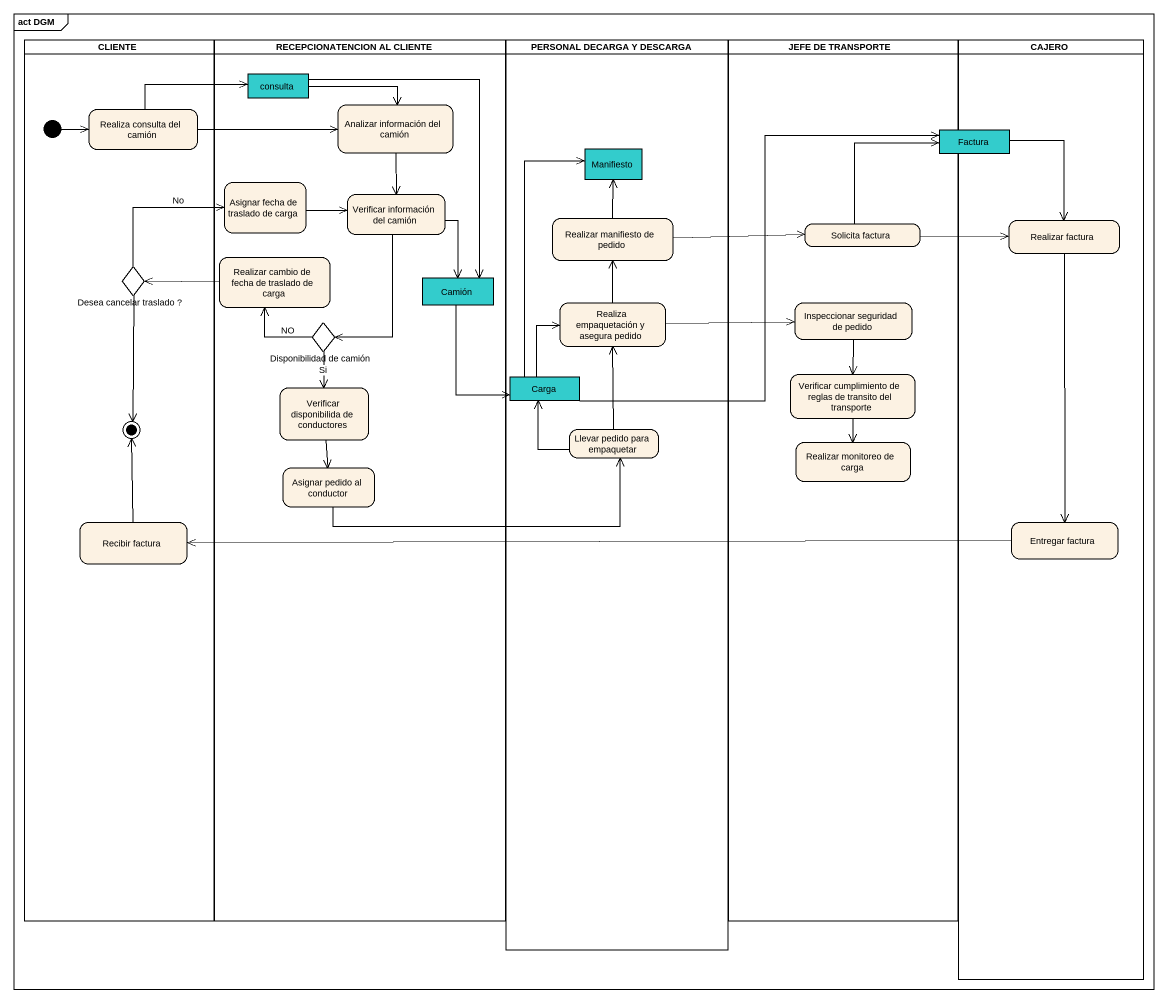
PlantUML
@startuml
mainframe act DGM
hide empty description
state CLIENTE <<partition>> {
  state "Realiza consulta del camión" as Realiza_consulta_del_camión
  state "Desea cancelar traslado ?" as Desea_cancelar_traslado <<choice>> #009300
  state "Recibir factura" as Recibir_factura
  [*] -right-> Realiza_consulta_del_camión
  Desea_cancelar_traslado --> [*]
  Recibir_factura -up-> [*]
}
state "RECEPCIONATENCION AL CLIENTE" as RECEPCIONATENCION_AL_CLIENTE <<partition>> {
  state consulta <<object>> #33CCCC
  state "Analizar información del camión" as Analizar_información_del
  state "Asignar fecha de traslado de carga" as Asignar_fecha_de_traslado
  state "Verificar información del camión" as Verificar_información_del
  state "Realizar cambio de fecha de traslado de carga" as Realizar_cambio_de_fecha_de
  state Camión <<object>> #33CCCC
  state "Disponibilidad de camión" as Disponibilidad_de_camión <<choice>> #009300
  state "Verificar disponibilida de conductores" as Verificar_disponibilida_de
  state "Asignar pedido al conductor" as Asignar_pedido_al_conductor
}
state "PERSONAL DECARGA Y DESCARGA" as PERSONAL_DECARGA_Y_DESCARGA <<partition>> {
  state Manifiesto <<object>> #33CCCC
  state "Realizar manifiesto de pedido" as Realizar_manifiesto_de
  state "Realiza empaquetación y asegura pedido" as Realiza_empaquetación_y
  state Carga <<object>> #33CCCC
  state "Llevar pedido para empaquetar" as Llevar_pedido_para
}
state "JEFE DE TRANSPORTE" as JEFE_DE_TRANSPORTE <<partition>> {
  state "Solicita factura" as Solicita_factura
  state "Inspeccionar seguridad de pedido" as Inspeccionar_seguridad_de
  state "Verificar cumplimiento de reglas de transito del transporte" as Verificar_cumplimiento_de
  state "Realizar monitoreo de carga" as Realizar_monitoreo_de_carga
}
state CAJERO <<partition>> {
  state "Realizar factura" as Realizar_factura
  state "Entregar factura" as Entregar_factura
}
state Factura <<object>> #33CCCC
consulta -right-> Analizar_información_del
consulta --> Camión
Realiza_consulta_del_camión -right-> consulta
Realiza_consulta_del_camión -right-> Analizar_información_del
Analizar_información_del --> Verificar_información_del
Factura --> Realizar_factura
Asignar_fecha_de_traslado -right-> Verificar_información_del
Verificar_información_del --> Camión
Verificar_información_del --> Disponibilidad_de_camión
Realizar_manifiesto_de -up-> Manifiesto
Realizar_manifiesto_de -right-> Solicita_factura
Solicita_factura -up-> Factura
Solicita_factura -right-> Realizar_factura
Realizar_factura --> Entregar_factura
Desea_cancelar_traslado -right-> Asignar_fecha_de_traslado : No
Realizar_cambio_de_fecha_de -left-> Desea_cancelar_traslado
Camión --> Carga
Disponibilidad_de_camión -up-> Realizar_cambio_de_fecha_de : NO
Disponibilidad_de_camión --> Verificar_disponibilida_de : Si
Realiza_empaquetación_y -up-> Realizar_manifiesto_de
Realiza_empaquetación_y -right-> Inspeccionar_seguridad_de
Inspeccionar_seguridad_de --> Verificar_cumplimiento_de
Verificar_disponibilida_de --> Asignar_pedido_al_conductor
Carga -right-> Factura
Carga -up-> Manifiesto
Carga -up-> Realiza_empaquetación_y
Verificar_cumplimiento_de --> Realizar_monitoreo_de_carga
Llevar_pedido_para -up-> Realiza_empaquetación_y
Llevar_pedido_para -up-> Carga
Asignar_pedido_al_conductor -right-> Llevar_pedido_para
Entregar_factura -left-> Recibir_factura
@enduml
